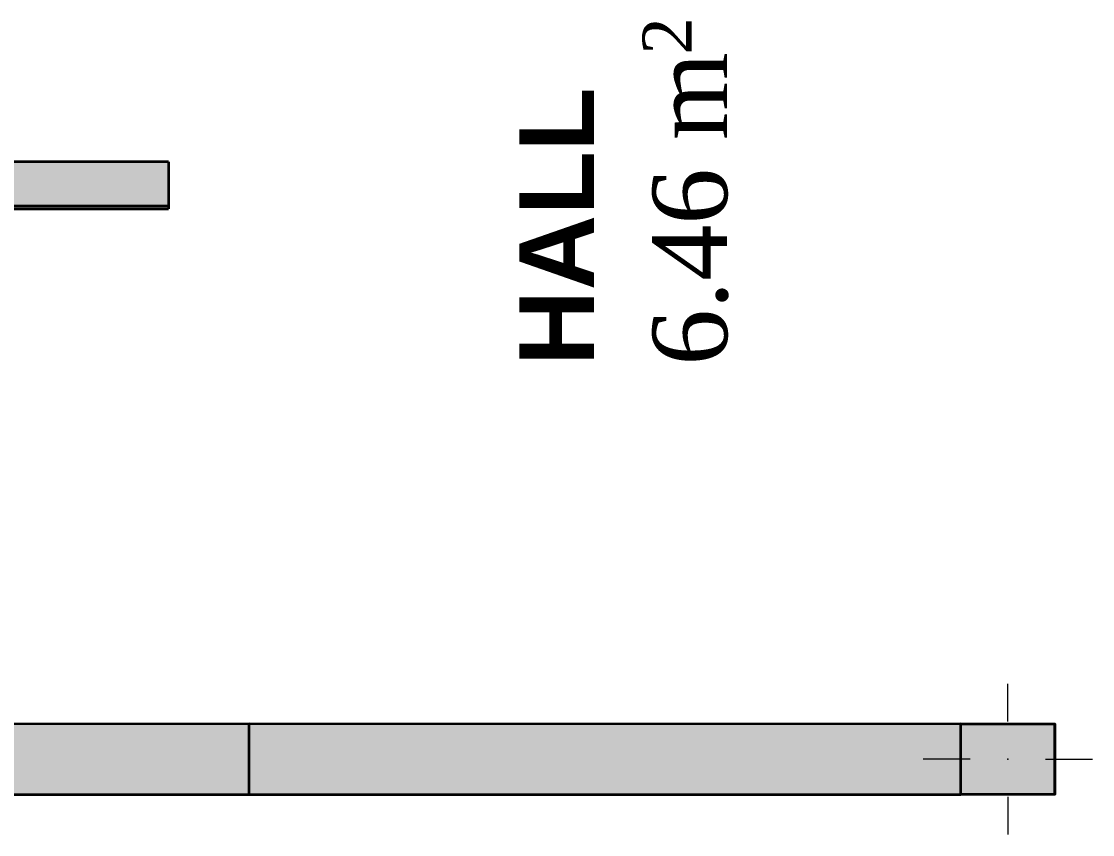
# Model space of a CAD drawing. Header units: millimetres. Extents: x -234375 to -184638, y -91483 to -70216.
# Drawn here: x -230442 to -228167, y -76486 to -74759 of the extents above; entities that cross this region are included whole.
import ezdxf

# ---------------------------------------------------------------- set-up
doc = ezdxf.new("R2010")
doc.units = ezdxf.units.MM
doc.header["$MEASUREMENT"] = 0
for name, color, linetype, lineweight in [('New_0_Pen_No__15', 214, 'Continuous', 25), ('New_0_Pen_No__7', 7, 'Continuous', 35), ('New_Drawing & Figure_Pen_No__15', 214, 'Continuous', 25), ('New_Drawing & Figure_Pen_No__7', 7, 'Continuous', 35), ('New_Structural - Bearing_Pen_No__1', 7, 'Continuous', 13), ('New_Structural - Bearing_Pen_No__27', 7, 'Continuous', 35)]:
    doc.layers.add(name, color=color, linetype=linetype, lineweight=lineweight)
for name, color, linetype, lineweight, true_color in [('New_0_Pen_No__5', 161, 'Continuous', 25, 0x40a5ff), ('New_Drawing & Figure_Pen_No__5', 161, 'Continuous', 25, 0x40a5ff), ('New_Structural - Bearing_Pen_No__160', 33, 'Continuous', 20, 0xb4a35c)]:
    doc.layers.add(name, color=color, linetype=linetype, lineweight=lineweight, true_color=true_color)
doc.layers.add('New_Structural - Bearing', color=7, linetype='Continuous')
doc.styles.add('GENERATED_STYLE_1', font='arial.ttf')
doc.styles.add('GENERATED_STYLE_2', font='times.ttf')

# ---------------------------------------------------------------- blocks, each defined once
blk = doc.blocks.new('Wall_50', base_point=(-228247.5, -76251.4))
at = {"layer": 'New_Structural - Bearing_Pen_No__160', "linetype": 'Continuous', "lineweight": 0, "true_color": 0x5a512e}
for points in [[(-231222.9, -76251.5), (-232782.8, -76251.6), (-232782.8, -76401.6), (-231222.9, -76401.5)], [(-231022.9, -76251.5), (-231022.9, -76401.5), (-228447.5, -76401.4), (-228447.5, -76251.4)]]:
    blk.add_hatch(color=59, dxfattribs=at).paths.add_polyline_path(points)
at = {"layer": 'New_Structural - Bearing_Pen_No__27', "color": 7, "linetype": 'Continuous', "lineweight": 35, "flags": 128}
for points in [[(-231222.9, -76251.5), (-232782.8, -76251.6)], [(-228447.5, -76251.4), (-231022.9, -76251.5)], [(-232782.8, -76401.6), (-231222.9, -76401.5)], [(-231022.9, -76401.5), (-228447.5, -76401.4)]]:
    blk.add_lwpolyline(points, dxfattribs=at)
blk = doc.blocks.new('Wall_52', base_point=(-230130.3, -75157.1))
at = {"layer": 'New_Structural - Bearing_Pen_No__160', "linetype": 'Continuous', "lineweight": 0, "true_color": 0x5a512e}
for points in [[(-230731.9, -75057.1), (-230831.9, -75057.1), (-230831.9, -75157.1)], [(-230731.9, -75057.1), (-230831.9, -75157.1), (-230731.9, -75157.1)], [(-230731.9, -75157.1), (-230130.3, -75157.1), (-230130.3, -75057.1), (-230731.9, -75057.1)]]:
    blk.add_hatch(color=59, dxfattribs=at).paths.add_polyline_path(points)
at = {"layer": 'New_Structural - Bearing_Pen_No__27', "color": 7, "linetype": 'Continuous', "lineweight": 35, "flags": 128}
for points in [[(-230130.3, -75057.1), (-230731.9, -75057.1)], [(-230130.3, -75057.1), (-230130.3, -75157.1)], [(-230831.9, -75157.1), (-230130.3, -75157.1)]]:
    blk.add_lwpolyline(points, dxfattribs=at)
blk = doc.blocks.new('Column_61', base_point=(-228347.5, -76326.4))
at = {"layer": 'New_Structural - Bearing_Pen_No__160', "linetype": 'Continuous', "lineweight": 0, "true_color": 0x5a512e}
blk.add_hatch(color=59, dxfattribs=at).paths.add_polyline_path([(-228447.5, -76251.4), (-228447.5, -76401.4), (-228247.5, -76401.4), (-228247.5, -76251.4)])
at = {"layer": 'New_Structural - Bearing_Pen_No__1', "color": 7, "linetype": 'Continuous', "lineweight": 13}
for p, q in [((-228347.5, -76246.4), (-228347.5, -76166.4)), ((-228427.5, -76326.4), (-228527.5, -76326.4)), ((-228267.5, -76326.4), (-228167.5, -76326.4)), ((-228347.5, -76406.4), (-228347.5, -76486.4))]:
    blk.add_line(p, q, dxfattribs=at)
at = {"layer": 'New_Structural - Bearing_Pen_No__1', "color": 7, "linetype": 'Continuous', "lineweight": 13, "flags": 128}
blk.add_lwpolyline([(-228447.5, -76401.4), (-228247.5, -76401.4), (-228247.5, -76251.4), (-228447.5, -76251.4)], dxfattribs=at)
at = {"layer": 'New_Structural - Bearing_Pen_No__1', "color": 7, "linetype": 'Continuous', "lineweight": 13}
blk.add_point((-228347.5, -76326.4), dxfattribs=at)

msp = doc.modelspace()

# ---------------------------------------------------------------- hatches: boundary and pattern name
at = {"layer": 'New_0_Pen_No__5', "linetype": 'Continuous', "lineweight": 25, "true_color": 0x40a5ff}
msp.add_hatch(color=161, dxfattribs=at).paths.add_polyline_path([(-228247.5, -76401.4), (-228247.5, -76251.4), (-228447.5, -76251.4), (-228447.5, -76401.4)])
at = {"layer": 'New_Drawing & Figure_Pen_No__5', "linetype": 'Continuous', "lineweight": 25, "true_color": 0x40a5ff}
msp.add_hatch(color=161, dxfattribs=at).paths.add_polyline_path([(-228247.5, -76401.4), (-228247.5, -76251.4), (-228447.5, -76251.4), (-228447.5, -76401.4)])

# ---------------------------------------------------------------- linework, layer by layer
at = {"layer": 'New_0_Pen_No__7', "color": 7, "linetype": 'Continuous', "lineweight": 35}
for p, q in [((-230131.6, -75151.4), (-230731.9, -75151.5)), ((-229958.9, -76251.4), (-231031.2, -76251.5)), ((-229958.9, -76401.4), (-229958.9, -76251.4)), ((-228447.5, -76401.4), (-228447.5, -76251.4)), ((-228247.5, -76401.4), (-228247.5, -76251.4)), ((-231231.2, -76401.5), (-229958.9, -76401.4))]:
    msp.add_line(p, q, dxfattribs=at)
msp.add_lwpolyline([(-228447.5, -76401.4), (-228447.5, -76251.4), (-228247.5, -76251.4), (-228247.5, -76401.4)], close=True, dxfattribs=at)
at = {"layer": 'New_Drawing & Figure_Pen_No__7', "color": 7, "linetype": 'Continuous', "lineweight": 35}
for p, q in [((-230131.6, -75151.4), (-230731.9, -75151.5)), ((-229958.9, -76251.4), (-231031.2, -76251.5)), ((-228447.5, -76401.4), (-228447.5, -76251.4)), ((-228247.5, -76401.4), (-228247.5, -76251.4)), ((-231231.2, -76401.5), (-229958.9, -76401.4))]:
    msp.add_line(p, q, dxfattribs=at)
msp.add_lwpolyline([(-228447.5, -76401.4), (-228447.5, -76251.4), (-228247.5, -76251.4), (-228247.5, -76401.4)], close=True, dxfattribs=at)

# ---------------------------------------------------------------- block references
at = {"layer": 'New_Structural - Bearing', "color": 7, "lineweight": 35}
for name, p in [('Wall_52', (-230130.3, -75157.1)), ('Wall_50', (-228247.5, -76251.4))]:
    msp.add_blockref(name, p, dxfattribs=at)
at = {"layer": 'New_Structural - Bearing', "color": 7, "lineweight": 13}
msp.add_blockref('Column_61', (-228347.5, -76326.4), dxfattribs=at)

# ---------------------------------------------------------------- texts
at = {"layer": 'New_0_Pen_No__15', "color": 214, "linetype": 'Continuous', "lineweight": 25, "attachment_point": 7, "rotation": 90.0026, "style": 'GENERATED_STYLE_2'}
for s, insert, char_height in [('\\A1;{\\pql;\\fTimes New Roman|b0|i0|c0|p0;\\W1.000000;2}', (-229018.7, -74829.1), 104.661), ('\\A1;{\\pql;\\fTimes New Roman|b0|i0|c0|p0;\\W1.000000;6.46 m}', (-228940.1, -75489.9), 158.578)]:
    msp.add_mtext(s, dxfattribs=dict(at, insert=insert, char_height=char_height))
at = {"layer": 'New_0_Pen_No__7', "color": 7, "linetype": 'Continuous', "lineweight": 35, "insert": (-229226.1, -75489.9), "char_height": 158.578, "attachment_point": 7, "rotation": 90.0026, "style": 'GENERATED_STYLE_1'}
msp.add_mtext('\\A1;{\\pql;\\fArial|b1|i0|c0|p0;\\W1.000000;HALL}', dxfattribs=at)
at = {"layer": 'New_Drawing & Figure_Pen_No__15', "color": 214, "linetype": 'Continuous', "lineweight": 25, "attachment_point": 7, "rotation": 90.0026, "style": 'GENERATED_STYLE_2'}
for s, insert, char_height in [('\\A1;{\\pql;\\fTimes New Roman|b0|i0|c0|p0;\\W1.000000;2}', (-229018.7, -74829.1), 104.661), ('\\A1;{\\pql;\\fTimes New Roman|b0|i0|c0|p0;\\W1.000000;6.46 m}', (-228940.1, -75489.9), 158.578)]:
    msp.add_mtext(s, dxfattribs=dict(at, insert=insert, char_height=char_height))
at = {"layer": 'New_Drawing & Figure_Pen_No__7', "color": 7, "linetype": 'Continuous', "lineweight": 35, "insert": (-229226.1, -75489.9), "char_height": 158.578, "attachment_point": 7, "rotation": 90.0026, "style": 'GENERATED_STYLE_1'}
msp.add_mtext('\\A1;{\\pql;\\fArial|b1|i0|c0|p0;\\W1.000000;HALL}', dxfattribs=at)

doc.saveas('drawing.dxf')
